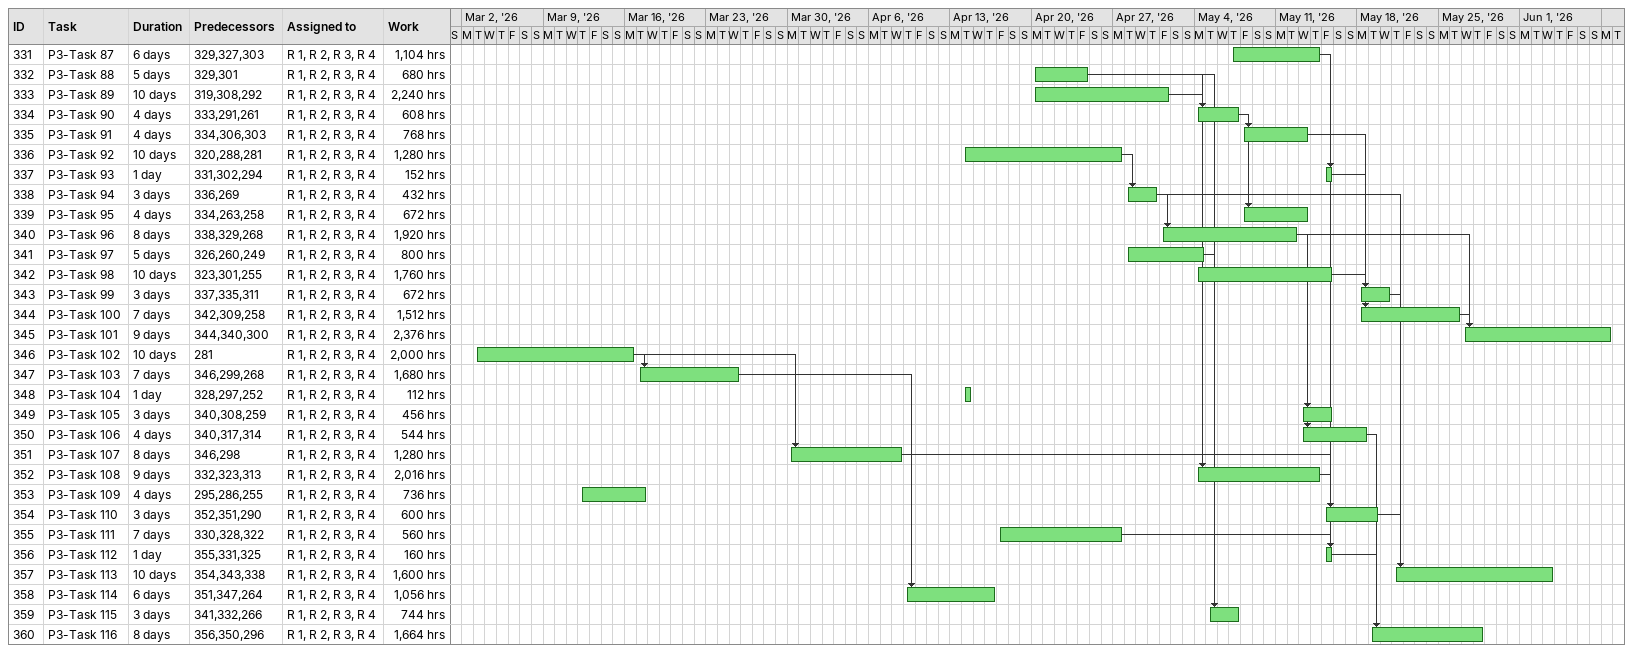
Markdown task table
| ID | Task | Duration | Start | Finish | Predecessors | Resources | Work (h) |
|---|---|---|---|---|---|---|---|
| 331 | P3-Task 87 | 6d | 2026-05-07 | 2026-05-14 | 329, 327, 303 | R 1, R 2, R 3, R 4 | 1104 |
| 332 | P3-Task 88 | 5d | 2026-04-20 | 2026-04-24 | 329, 301 | R 1, R 2, R 3, R 4 | 680 |
| 333 | P3-Task 89 | 10d | 2026-04-20 | 2026-05-01 | 319, 308, 292 | R 1, R 2, R 3, R 4 | 2240 |
| 334 | P3-Task 90 | 4d | 2026-05-04 | 2026-05-07 | 333, 291, 261 | R 1, R 2, R 3, R 4 | 608 |
| 335 | P3-Task 91 | 4d | 2026-05-08 | 2026-05-13 | 334, 306, 303 | R 1, R 2, R 3, R 4 | 768 |
| 336 | P3-Task 92 | 10d | 2026-04-14 | 2026-04-27 | 320, 288, 281 | R 1, R 2, R 3, R 4 | 1280 |
| 337 | P3-Task 93 | 1d | 2026-05-15 | 2026-05-15 | 331, 302, 294 | R 1, R 2, R 3, R 4 | 152 |
| 338 | P3-Task 94 | 3d | 2026-04-28 | 2026-04-30 | 336, 269 | R 1, R 2, R 3, R 4 | 432 |
| 339 | P3-Task 95 | 4d | 2026-05-08 | 2026-05-13 | 334, 263, 258 | R 1, R 2, R 3, R 4 | 672 |
| 340 | P3-Task 96 | 8d | 2026-05-01 | 2026-05-12 | 338, 329, 268 | R 1, R 2, R 3, R 4 | 1920 |
| 341 | P3-Task 97 | 5d | 2026-04-28 | 2026-05-04 | 326, 260, 249 | R 1, R 2, R 3, R 4 | 800 |
| 342 | P3-Task 98 | 10d | 2026-05-04 | 2026-05-15 | 323, 301, 255 | R 1, R 2, R 3, R 4 | 1760 |
| 343 | P3-Task 99 | 3d | 2026-05-18 | 2026-05-20 | 337, 335, 311 | R 1, R 2, R 3, R 4 | 672 |
| 344 | P3-Task 100 | 7d | 2026-05-18 | 2026-05-26 | 342, 309, 258 | R 1, R 2, R 3, R 4 | 1512 |
| 345 | P3-Task 101 | 9d | 2026-05-27 | 2026-06-08 | 344, 340, 300 | R 1, R 2, R 3, R 4 | 2376 |
| 346 | P3-Task 102 | 10d | 2026-03-03 | 2026-03-16 | 281 | R 1, R 2, R 3, R 4 | 2000 |
| 347 | P3-Task 103 | 7d | 2026-03-17 | 2026-03-25 | 346, 299, 268 | R 1, R 2, R 3, R 4 | 1680 |
| 348 | P3-Task 104 | 1d | 2026-04-14 | 2026-04-14 | 328, 297, 252 | R 1, R 2, R 3, R 4 | 112 |
| 349 | P3-Task 105 | 3d | 2026-05-13 | 2026-05-15 | 340, 308, 259 | R 1, R 2, R 3, R 4 | 456 |
| 350 | P3-Task 106 | 4d | 2026-05-13 | 2026-05-18 | 340, 317, 314 | R 1, R 2, R 3, R 4 | 544 |
| 351 | P3-Task 107 | 8d | 2026-03-30 | 2026-04-08 | 346, 298 | R 1, R 2, R 3, R 4 | 1280 |
| 352 | P3-Task 108 | 9d | 2026-05-04 | 2026-05-14 | 332, 323, 313 | R 1, R 2, R 3, R 4 | 2016 |
| 353 | P3-Task 109 | 4d | 2026-03-12 | 2026-03-17 | 295, 286, 255 | R 1, R 2, R 3, R 4 | 736 |
| 354 | P3-Task 110 | 3d | 2026-05-15 | 2026-05-19 | 352, 351, 290 | R 1, R 2, R 3, R 4 | 600 |
| 355 | P3-Task 111 | 7d | 2026-04-17 | 2026-04-27 | 330, 328, 322 | R 1, R 2, R 3, R 4 | 560 |
| 356 | P3-Task 112 | 1d | 2026-05-15 | 2026-05-15 | 355, 331, 325 | R 1, R 2, R 3, R 4 | 160 |
| 357 | P3-Task 113 | 10d | 2026-05-21 | 2026-06-03 | 354, 343, 338 | R 1, R 2, R 3, R 4 | 1600 |
| 358 | P3-Task 114 | 6d | 2026-04-09 | 2026-04-16 | 351, 347, 264 | R 1, R 2, R 3, R 4 | 1056 |
| 359 | P3-Task 115 | 3d | 2026-05-05 | 2026-05-07 | 341, 332, 266 | R 1, R 2, R 3, R 4 | 744 |
| 360 | P3-Task 116 | 8d | 2026-05-19 | 2026-05-28 | 356, 350, 296 | R 1, R 2, R 3, R 4 | 1664 |
